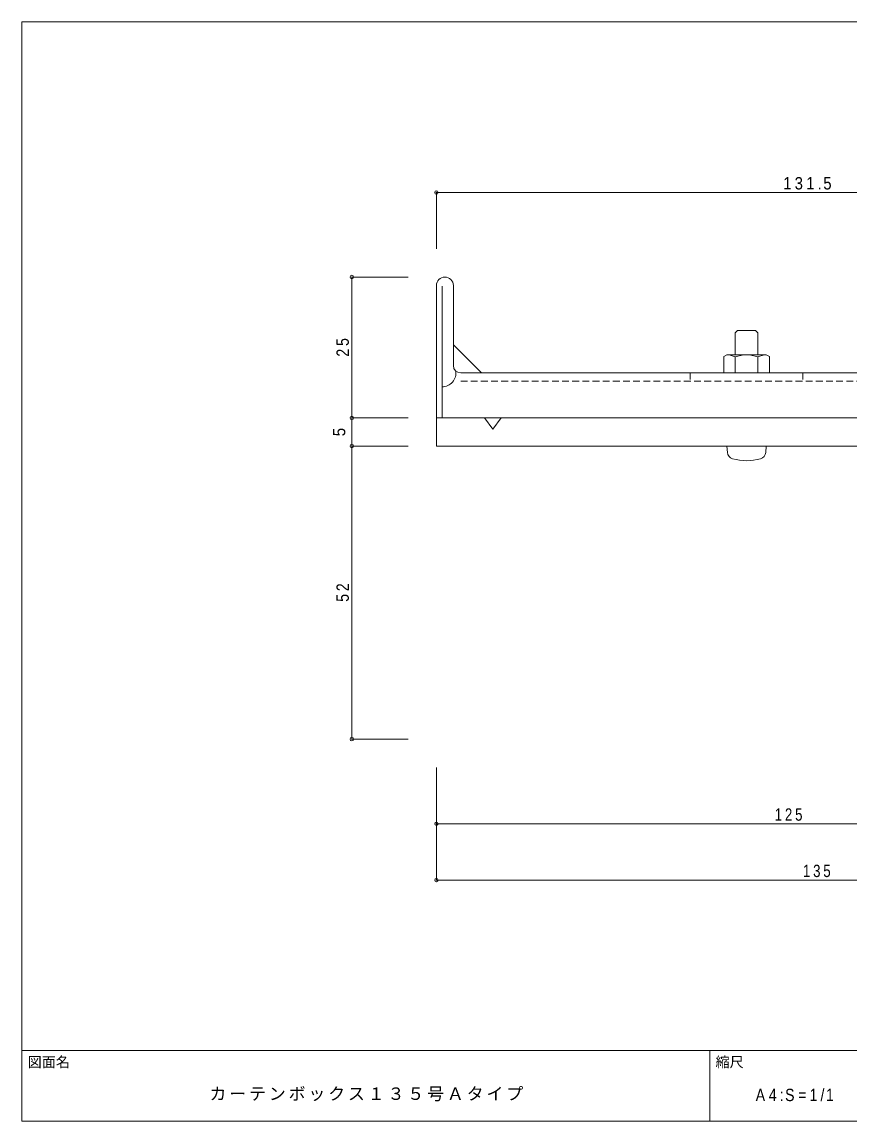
# Model space of a CAD drawing. Units: millimetres on the paper. Extents: x -141 to 141, y -98 to 98.
# Drawn here: x -141 to 5.7, y -97.5 to 97.5 of the extents above; entities that cross this region are included whole.
import ezdxf
from ezdxf.enums import TextEntityAlignment as Align

# ---------------------------------------------------------------- set-up
doc = ezdxf.new("R2010")
doc.units = ezdxf.units.MM
doc.header["$PDMODE"] = 32
doc.header["$PDSIZE"] = 0.6
doc.linetypes.add('DASHED1', pattern=[1.8, 1.2, -0.6])
for name, color, linetype, lineweight in [('0-0_ＫＢ製品', 2, 'Continuous', 9), ('0-3_寸法', 4, 'Continuous', 9), ('0-8_他製品', 7, 'Continuous', 9), ('0-9_他製品', 7, 'Continuous', 9), ('F-0_図面枠', 5, 'Continuous', 9), ('F-5_F-5ﾚｲﾔ', 7, 'Continuous', 9)]:
    doc.layers.add(name, color=color, linetype=linetype, lineweight=lineweight)
doc.styles.add('HGｺﾞｼｯｸM', font='')
doc.styles.get('HGｺﾞｼｯｸM').set_extended_font_data('HGｺﾞｼｯｸM')

msp = doc.modelspace()

# ---------------------------------------------------------------- linework, layer by layer
at = {"layer": '0-0_ＫＢ製品'}
for p, q in [((-59, 27.25), (-57.5, 25.25)), ((-56, 27.25), (-57.5, 25.25)), ((62.5, 27.25), (-56, 27.25)), ((62.5, 22.25), (-67.5, 22.25))]:
    msp.add_line(p, q, dxfattribs=at)
msp.add_lwpolyline([(-67.5, 22.25), (-67.5, 27.25), (-59, 27.25)], dxfattribs=at)
at = {"layer": '0-3_寸法'}
for p, q in [((-67.5, 67.25), (64, 67.25)), ((-67.5, 67.25), (-67.5, 57.25)), ((-82.5, 52.25), (-82.5, 27.25)), ((-82.5, 52.25), (-72.5, 52.25)), ((-82.5, 27.25), (-72.5, 27.25)), ((-82.5, 27.25), (-82.5, 22.25)), ((-82.5, 22.25), (-72.5, 22.25)), ((-82.5, 22.25), (-82.5, -29.75)), ((-82.5, -29.75), (-72.5, -29.75)), ((-67.5, -44.75), (-67.5, -34.75)), ((57.5, -44.75), (-67.5, -44.75)), ((-67.5, -54.75), (-67.5, -44.75)), ((-67.5, -54.75), (67.5, -54.75))]:
    msp.add_line(p, q, dxfattribs=at)
for p in [(-67.5, 67.25), (-82.5, 52.25), (-82.5, 27.25), (-82.5, 22.25), (-82.5, -29.75), (-67.5, -44.75), (-67.5, -54.75)]:
    msp.add_point(p, dxfattribs=at)
at = {"layer": '0-8_他製品'}
for p, q in [((-67.5, 27.25), (-67.5, 50.739)), ((-64.5, 36.543), (-64.5, 50.739)), ((-66.504, 27.25), (-66.504, 50.618)), ((-64.476, 40.234), (-59.496, 35.243)), ((-63.2, 35.243), (52.5, 35.243)), ((-67.5, 27.25), (52.5, 27.25))]:
    msp.add_line(p, q, dxfattribs=at)
at = {"layer": '0-8_他製品', "linetype": 'DASHED1'}
for p, q in [((-22.5, 35.243), (-22.5, 33.743)), ((-2.5, 35.243), (-2.5, 33.743)), ((-63.2, 33.743), (52.5, 33.743))]:
    msp.add_line(p, q, dxfattribs=at)
at = {"layer": '0-8_他製品'}
for centre, radius, start, end in [((-66, 50.739), 1.5, 0, 180), ((-66.504, 35.243), 2.472, 270, 7.41107), ((-63.2, 36.543), 1.3, 180, 270)]:
    msp.add_arc(centre, radius, start, end, dxfattribs=at)
at = {"layer": '0-9_他製品'}
for p, q in [((-14.5, 42.35), (-14.1, 42.75)), ((-14.5, 42.35), (-14.5, 38.443)), ((-10.9, 42.75), (-14.1, 42.75)), ((-16.007, 38.443), (-16.55, 38.13)), ((-16.55, 38.13), (-16.55, 35.243)), ((-16.007, 38.443), (-9.1, 38.443)), ((-14.525, 35.243), (-14.525, 38.067)), ((-10.475, 35.243), (-10.475, 38.067)), ((-8.993, 38.443), (-8.45, 38.13)), ((-8.45, 38.13), (-8.45, 35.243)), ((-16.55, 35.243), (-8.45, 35.243)), ((-9, 22.25), (-9.098, 21.131))]:
    msp.add_line(p, q, dxfattribs=at)
for points in [[(-10.9, 42.75), (-10.5, 42.35), (-10.5, 38.443)], [(-9, 22.25), (-16, 22.25), (-15.902, 21.131)]]:
    msp.add_lwpolyline(points, dxfattribs=at)
for centre, radius, start, end in [((-16.007, 35.327), 3.116, 61.58821, 90.00024), ((-12.5, 32.792), 5.651, 69.00227, 110.99774), ((-8.993, 35.327), 3.116, 89.99976, 118.41179), ((-14.607, 21.244), 1.3, 184.99849, 254.11992), ((-12.5, 28.65), 9, 254.11935, 285.88065), ((-10.393, 21.244), 1.3, 285.88008, 355.00151)]:
    msp.add_arc(centre, radius, start, end, dxfattribs=at)
at = {"layer": 'F-0_図面枠'}
for p, q in [((-141, 97.5), (141, 97.5)), ((-141, -97.5), (-141, 97.5)), ((-141, -85), (141, -85)), ((-19, -97.5), (-19, -85)), ((141, -97.5), (-141, -97.5))]:
    msp.add_line(p, q, dxfattribs=at)

# ---------------------------------------------------------------- texts
at = {"layer": '0-3_寸法', "color": 7, "style": 'HGｺﾞｼｯｸM', "width": 0.9}
msp.add_text('5', height=2.199, rotation=90, dxfattribs=at).set_placement((-83, 24), align=Align.BOTTOM_LEFT)
at = {"layer": '0-3_寸法', "color": 7, "char_height": 2.199, "attachment_point": 7, "style": 'HGｺﾞｼｯｸM'}
for s, insert in [('\\T1.38;\\W0.9;131.5', (-6, 67.75)), ('\\T1.38;\\W0.8;125', (-7.5, -44.25)), ('\\T1.38;\\W0.8;135', (-2.5, -54.25))]:
    msp.add_mtext(s, dxfattribs=dict(at, insert=insert))
at = {"layer": '0-3_寸法', "color": 7, "char_height": 2.199, "attachment_point": 7, "rotation": 90, "style": 'HGｺﾞｼｯｸM'}
for s, insert in [('\\T1.36;\\W0.85;25', (-83, 38.125)), ('\\T1.36;\\W0.85;52', (-83, -5.375))]:
    msp.add_mtext(s, dxfattribs=dict(at, insert=insert))
at = {"layer": 'F-0_図面枠', "color": 7, "style": 'HGｺﾞｼｯｸM'}
msp.add_text('図面名', height=1.833, dxfattribs=at).set_placement((-140, -88.5), align=Align.BOTTOM_LEFT)
at = {"layer": 'F-5_F-5ﾚｲﾔ', "style": 'HGｺﾞｼｯｸM'}
msp.add_text('縮尺', height=1.833, dxfattribs=at).set_placement((-18, -88.5), align=Align.BOTTOM_LEFT)
at = {"layer": 'F-5_F-5ﾚｲﾔ', "char_height": 2.199, "attachment_point": 7, "style": 'HGｺﾞｼｯｸM'}
for s, insert in [('\\T1.17;カーテンボックス１３５号Ａタイプ', (-107.75, -94)), ('\\T1.39;\\W0.85;A4:S=1/1', (-10.875, -94))]:
    msp.add_mtext(s, dxfattribs=dict(at, insert=insert))

doc.saveas('drawing.dxf')
